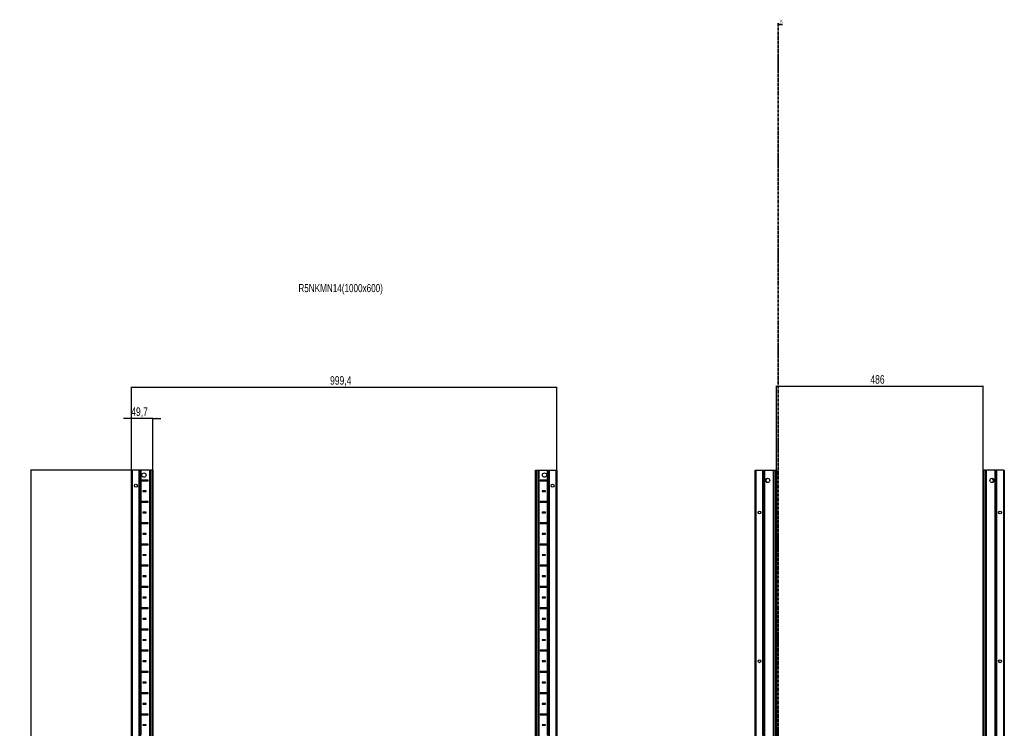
# Model space of a CAD drawing. Header units: millimetres. Extents: x -199 to 3918, y -1847 to 1507.
# Drawn here: x -199 to 2115, y -165 to 1507 of the extents above; entities that cross this region are included whole.
import ezdxf

# ---------------------------------------------------------------- set-up
doc = ezdxf.new("R2010")
doc.units = ezdxf.units.MM
doc.linetypes.add('CENTER', pattern=[10.16, 6.35, -1.27, 1.27, -1.27])
doc.layers.add('FORMAT', color=7, linetype='Continuous')
doc.styles.add('SLDTEXTSTYLE0', font='TXT', dxfattribs={"width": 0.75})
doc.dimstyles.new('SLDDIMSTYLE0', dxfattribs={"dimtxt": 20, "dimasz": 10, "dimexe": 0, "dimexo": 0.0625, "dimgap": 5, "dimtad": 2, "dimdec": 1, "dimrnd": 1e-09, "dimzin": 12, "dimdsep": 46, "dimtxsty": 'SLDTEXTSTYLE0', "dimsah": 1, "dimcen": 0.09, "dimadec": 0, "dimazin": 3, "dimtfac": 1, "dimtofl": 0, "dimtmove": 0, "dimatfit": 3, "dimfxl": 0, "dimfrac": 2, "dimtolj": 1, "dimtzin": 12, "dimarcsym": 0})
doc.dimstyles.new('SLDDIMSTYLE1', dxfattribs={"dimtxt": 20, "dimasz": 10, "dimexe": 0, "dimexo": 0.0625, "dimgap": 5, "dimtad": 2, "dimdec": 1, "dimrnd": 1e-09, "dimzin": 12, "dimdsep": 46, "dimtxsty": 'SLDTEXTSTYLE0', "dimsah": 1, "dimcen": 0.09, "dimadec": 0, "dimazin": 3, "dimtfac": 1, "dimtmove": 0, "dimatfit": 0, "dimfxl": 0, "dimfrac": 2, "dimtolj": 1, "dimtzin": 12, "dimarcsym": 0})

# ---------------------------------------------------------------- blocks, each defined once
blk = doc.blocks.new('_D')
at = {"layer": 'FORMAT'}
for p, q in [((86.4, 447.2), (-174.2, 447.2)), ((-173.2, 447.2), (-173.2, -851.8)), ((86.4, -851.8), (-174.2, -851.8))]:
    blk.add_line(p, q, dxfattribs=at)
for points in [[(-173.2, 447.2), (-174.7, 437.2), (-171.6, 437.2)], [(-173.2, -851.8), (-171.6, -841.8), (-174.7, -841.8)]]:
    blk.add_solid(points, dxfattribs=at)
at = {"layer": 'FORMAT', "insert": (-198.9, -231.8), "char_height": 20, "attachment_point": 1, "rotation": 90, "style": 'SLDTEXTSTYLE0'}
blk.add_mtext('1299', dxfattribs=at)
blk = doc.blocks.new('_D_1')
at = {"layer": 'FORMAT'}
for p, q in [((64, 447.2), (64, 643.6)), ((64, 642.6), (1063.4, 642.6)), ((1063.4, 447.2), (1063.4, 643.6))]:
    blk.add_line(p, q, dxfattribs=at)
for points in [[(64, 642.6), (74, 641.1), (74, 644.2)], [(1063.4, 642.6), (1053.4, 644.2), (1053.4, 641.1)]]:
    blk.add_solid(points, dxfattribs=at)
at = {"layer": 'FORMAT', "insert": (530.4, 668.4), "char_height": 20, "attachment_point": 1, "style": 'SLDTEXTSTYLE0'}
blk.add_mtext('999,4', dxfattribs=at)
blk = doc.blocks.new('_D_2')
at = {"layer": 'FORMAT'}
for p, q in [((64, 569.2), (44.7, 569.2)), ((64, 447.2), (64, 570.2)), ((113.7, 569.2), (64, 569.2)), ((113.7, 447.2), (113.7, 570.2)), ((113.7, 569.2), (132.9, 569.2))]:
    blk.add_line(p, q, dxfattribs=at)
for points in [[(64, 569.2), (54, 570.7), (54, 567.7)], [(113.7, 569.2), (123.7, 567.7), (123.7, 570.7)]]:
    blk.add_solid(points, dxfattribs=at)
at = {"layer": 'FORMAT', "insert": (63, 595), "char_height": 20, "attachment_point": 1, "style": 'SLDTEXTSTYLE0'}
blk.add_mtext('49,7', dxfattribs=at)
blk = doc.blocks.new('_D_4')
at = {"layer": 'FORMAT'}
for p, q in [((1579.8, 447.2), (1579.8, 646)), ((1579.8, 645), (2065.8, 645)), ((2065.8, 447.2), (2065.8, 646))]:
    blk.add_line(p, q, dxfattribs=at)
for points in [[(1579.8, 645), (1589.8, 643.5), (1589.8, 646.5)], [(2065.8, 645), (2055.8, 646.5), (2055.8, 643.5)]]:
    blk.add_solid(points, dxfattribs=at)
at = {"layer": 'FORMAT', "insert": (1800.6, 670.8), "char_height": 20, "attachment_point": 1, "style": 'SLDTEXTSTYLE0'}
blk.add_mtext('486', dxfattribs=at)

msp = doc.modelspace()

# ---------------------------------------------------------------- linework, layer by layer
at = {"color": 7, "linetype": 'CENTER', "lineweight": 35}
msp.add_line((1583.51, 1499.09), (1583.51, -1103.67), dxfattribs=at)
at = {"color": 7, "linetype": 'Continuous', "lineweight": 35}
msp.add_line((1594.15, 1496.09), (1583.51, 1496.09), dxfattribs=at)
at = {"color": 7, "linetype": 'Continuous', "lineweight": 25}
for p, q in [((63.98, -851.79), (63.98, 447.21)), ((63.98, 447.21), (65.98, 447.21)), ((81.33, 447.21), (65.98, 447.21)), ((81.33, 447.21), (81.98, 447.21)), ((81.98, -851.79), (81.98, 447.21)), ((81.98, 447.21), (82.56, 447.21)), ((83.77, 447.21), (82.56, 447.21)), ((83.77, -851.79), (83.77, 447.21)), ((83.8, 447.21), (83.77, 447.21)), ((83.8, -851.79), (83.8, 447.21)), ((85.01, 447.21), (83.8, 447.21)), ((85.01, 447.21), (86.42, 447.21)), ((105.83, 447.21), (86.42, 447.21)), ((105.83, 447.21), (106.48, 447.21)), ((106.48, -851.79), (106.48, 447.21)), ((106.48, 447.21), (108.48, 447.21)), ((111.68, 447.21), (108.48, 447.21)), ((111.68, 447.21), (113.68, 447.21)), ((113.68, 447.21), (113.68, -851.79)), ((1013.68, -851.79), (1013.68, 447.21)), ((1013.68, 447.21), (1015.68, 447.21)), ((1015.68, 447.21), (1018.88, 447.21)), ((1018.88, 447.21), (1020.88, 447.21)), ((1020.88, 447.21), (1020.88, -851.79)), ((1020.88, 447.21), (1021.53, 447.21)), ((1021.53, 447.21), (1040.93, 447.21)), ((1040.93, 447.21), (1042.34, 447.21)), ((1042.34, 447.21), (1043.55, 447.21)), ((1043.55, 447.21), (1043.55, -851.79)), ((1043.55, 447.21), (1043.58, 447.21)), ((1043.58, 447.21), (1043.58, -851.79)), ((1043.58, 447.21), (1044.79, 447.21)), ((1044.79, 447.21), (1045.38, 447.21)), ((1045.38, 447.21), (1045.38, -851.79)), ((1045.38, 447.21), (1046.03, 447.21)), ((1046.03, 447.21), (1061.38, 447.21)), ((1061.38, 447.21), (1063.38, 447.21)), ((1063.38, 447.21), (1063.38, -851.79)), ((1530.08, -851.79), (1530.08, 447.21)), ((1530.08, 447.21), (1532.08, 447.21)), ((1532.08, 447.21), (1547.43, 447.21)), ((1547.43, 447.21), (1548.08, 447.21)), ((1548.08, 423.46), (1548.08, 447.21)), ((1548.08, 447.21), (1548.67, 447.21)), ((1548.67, 447.21), (1549.87, 447.21)), ((1549.87, 447.21), (1549.87, -851.79)), ((1549.87, 447.21), (1549.91, 447.21)), ((1549.91, 447.21), (1549.91, -851.79)), ((1549.91, 447.21), (1551.12, 447.21)), ((1551.12, 447.21), (1552.53, 447.21)), ((1552.53, 447.21), (1571.93, 447.21)), ((1571.93, 447.21), (1572.58, 447.21)), ((1572.58, -851.79), (1572.58, 447.21)), ((1572.58, 447.21), (1574.58, 447.21)), ((1574.58, 447.21), (1577.78, 447.21)), ((1577.78, 447.21), (1579.78, 447.21)), ((1579.78, 447.21), (1579.78, -851.79)), ((2065.78, -851.79), (2065.78, 447.21)), ((2065.78, 447.21), (2067.78, 447.21)), ((2070.98, 447.21), (2067.78, 447.21)), ((2070.98, 447.21), (2072.98, 447.21)), ((2072.98, 447.21), (2072.98, -851.79)), ((2072.98, 447.21), (2073.63, 447.21)), ((2093.03, 447.21), (2073.63, 447.21)), ((2093.03, 447.21), (2094.45, 447.21)), ((2095.65, 447.21), (2094.45, 447.21)), ((2095.65, -851.79), (2095.65, 447.21)), ((2095.69, 447.21), (2095.65, 447.21)), ((2095.69, -851.79), (2095.69, 447.21)), ((2096.9, 447.21), (2095.69, 447.21)), ((2096.9, 447.21), (2097.48, 447.21)), ((2097.48, 447.21), (2097.48, 423.46)), ((2097.48, 447.21), (2098.13, 447.21)), ((2113.48, 447.21), (2098.13, 447.21)), ((2113.48, 447.21), (2115.48, 447.21)), ((2115.48, 447.21), (2115.48, -851.79)), ((85.93, 423.35), (85.93, 422.06)), ((86.58, 422.71), (85.93, 423.35)), ((86.58, 422.71), (85.93, 422.06)), ((102.83, 423.46), (86.42, 423.46)), ((86.42, 421.96), (102.83, 421.96)), ((102.08, 422.71), (86.58, 422.71)), ((102.08, 422.71), (102.83, 423.46)), ((102.08, 422.71), (102.83, 421.96)), ((102.83, 421.96), (102.83, 423.46)), ((1040.93, 423.46), (1024.53, 423.46)), ((1024.53, 423.46), (1024.53, 421.96)), ((1025.28, 422.71), (1024.53, 423.46)), ((1025.28, 422.71), (1024.53, 421.96)), ((1024.53, 421.96), (1040.93, 421.96)), ((1025.28, 422.71), (1040.78, 422.71)), ((1040.78, 422.71), (1041.42, 423.35)), ((1040.78, 422.71), (1041.42, 422.06)), ((1041.42, 422.06), (1041.42, 423.35)), ((1548.14, 423.35), (1548.08, 423.46)), ((1548.08, 423.46), (1548.08, 421.96)), ((1548.08, 421.96), (1548.14, 422.06)), ((1548.08, 373.46), (1548.08, 421.96)), ((1548.14, 422.06), (1548.14, 423.35)), ((1558.13, 427.73), (1558.13, 428.14)), ((2087.43, 428.14), (2087.43, 427.73)), ((2097.48, 423.46), (2097.42, 423.35)), ((2097.42, 423.35), (2097.42, 422.06)), ((2097.42, 422.06), (2097.48, 421.96)), ((2097.48, 421.96), (2097.48, 423.46)), ((2097.48, 421.96), (2097.48, 373.46)), ((98.33, 398.46), (90.33, 398.46)), ((90.33, 398.46), (90.33, 396.96)), ((91.08, 397.71), (90.33, 398.46)), ((91.08, 397.71), (90.33, 396.96)), ((90.33, 396.96), (98.33, 396.96)), ((97.58, 397.71), (91.08, 397.71)), ((97.58, 397.71), (98.33, 398.46)), ((97.58, 397.71), (98.33, 396.96)), ((98.33, 396.96), (98.33, 398.46)), ((1037.03, 398.46), (1029.03, 398.46)), ((1029.03, 398.46), (1029.03, 396.96)), ((1029.78, 397.71), (1029.03, 398.46)), ((1029.78, 397.71), (1029.03, 396.96)), ((1029.03, 396.96), (1037.03, 396.96)), ((1029.78, 397.71), (1036.28, 397.71)), ((1036.28, 397.71), (1037.03, 398.46)), ((1036.28, 397.71), (1037.03, 396.96)), ((1037.03, 396.96), (1037.03, 398.46)), ((85.93, 373.35), (85.93, 372.06)), ((86.58, 372.71), (85.93, 373.35)), ((86.58, 372.71), (85.93, 372.06)), ((102.83, 373.46), (86.42, 373.46)), ((86.42, 371.96), (102.83, 371.96)), ((102.08, 372.71), (86.58, 372.71)), ((102.08, 372.71), (102.83, 373.46)), ((102.08, 372.71), (102.83, 371.96)), ((102.83, 371.96), (102.83, 373.46)), ((1040.93, 373.46), (1024.53, 373.46)), ((1024.53, 373.46), (1024.53, 371.96)), ((1025.28, 372.71), (1024.53, 373.46)), ((1025.28, 372.71), (1024.53, 371.96)), ((1024.53, 371.96), (1040.93, 371.96)), ((1025.28, 372.71), (1040.78, 372.71)), ((1040.78, 372.71), (1041.42, 373.35)), ((1040.78, 372.71), (1041.42, 372.06)), ((1041.42, 372.06), (1041.42, 373.35)), ((1548.14, 373.35), (1548.08, 373.46)), ((1548.08, 373.46), (1548.08, 371.96)), ((1548.08, 371.96), (1548.14, 372.06)), ((1548.08, 323.46), (1548.08, 371.96)), ((1548.14, 372.06), (1548.14, 373.35)), ((2097.48, 373.46), (2097.42, 373.35)), ((2097.42, 373.35), (2097.42, 372.06)), ((2097.42, 372.06), (2097.48, 371.96)), ((2097.48, 371.96), (2097.48, 373.46)), ((2097.48, 371.96), (2097.48, 323.46)), ((98.33, 348.46), (90.33, 348.46)), ((90.33, 348.46), (90.33, 346.96)), ((91.08, 347.71), (90.33, 348.46)), ((91.08, 347.71), (90.33, 346.96)), ((97.58, 347.71), (91.08, 347.71)), ((97.58, 347.71), (98.33, 348.46)), ((97.58, 347.71), (98.33, 346.96)), ((98.33, 346.96), (98.33, 348.46)), ((1037.03, 348.46), (1029.03, 348.46)), ((1029.03, 348.46), (1029.03, 346.96)), ((1029.78, 347.71), (1029.03, 348.46)), ((1029.78, 347.71), (1029.03, 346.96)), ((1029.78, 347.71), (1036.28, 347.71)), ((1036.28, 347.71), (1037.03, 348.46)), ((1036.28, 347.71), (1037.03, 346.96)), ((1037.03, 346.96), (1037.03, 348.46)), ((90.33, 346.96), (98.33, 346.96)), ((1029.03, 346.96), (1037.03, 346.96)), ((85.93, 323.35), (85.93, 322.06)), ((86.58, 322.71), (85.93, 323.35)), ((86.58, 322.71), (85.93, 322.06)), ((102.83, 323.46), (86.42, 323.46)), ((86.42, 321.96), (102.83, 321.96)), ((102.08, 322.71), (86.58, 322.71)), ((102.08, 322.71), (102.83, 323.46)), ((102.08, 322.71), (102.83, 321.96)), ((102.83, 321.96), (102.83, 323.46)), ((1040.93, 323.46), (1024.53, 323.46)), ((1024.53, 323.46), (1024.53, 321.96)), ((1025.28, 322.71), (1024.53, 323.46)), ((1025.28, 322.71), (1024.53, 321.96)), ((1024.53, 321.96), (1040.93, 321.96)), ((1025.28, 322.71), (1040.78, 322.71)), ((1040.78, 322.71), (1041.42, 323.35)), ((1040.78, 322.71), (1041.42, 322.06)), ((1041.42, 322.06), (1041.42, 323.35)), ((1548.14, 323.35), (1548.08, 323.46)), ((1548.08, 323.46), (1548.08, 321.96)), ((1548.08, 321.96), (1548.14, 322.06)), ((1548.08, 273.46), (1548.08, 321.96)), ((1548.14, 322.06), (1548.14, 323.35)), ((2097.48, 323.46), (2097.42, 323.35)), ((2097.42, 323.35), (2097.42, 322.06)), ((2097.42, 322.06), (2097.48, 321.96)), ((2097.48, 321.96), (2097.48, 323.46)), ((2097.48, 321.96), (2097.48, 273.46)), ((98.33, 298.46), (90.33, 298.46)), ((90.33, 298.46), (90.33, 296.96)), ((91.08, 297.71), (90.33, 298.46)), ((91.08, 297.71), (90.33, 296.96)), ((90.33, 296.96), (98.33, 296.96)), ((97.58, 297.71), (91.08, 297.71)), ((97.58, 297.71), (98.33, 298.46)), ((97.58, 297.71), (98.33, 296.96)), ((98.33, 296.96), (98.33, 298.46)), ((1037.03, 298.46), (1029.03, 298.46)), ((1029.03, 298.46), (1029.03, 296.96)), ((1029.78, 297.71), (1029.03, 298.46)), ((1029.78, 297.71), (1029.03, 296.96)), ((1029.03, 296.96), (1037.03, 296.96)), ((1029.78, 297.71), (1036.28, 297.71)), ((1036.28, 297.71), (1037.03, 298.46)), ((1036.28, 297.71), (1037.03, 296.96)), ((1037.03, 296.96), (1037.03, 298.46)), ((85.93, 273.35), (85.93, 272.06)), ((86.58, 272.71), (85.93, 273.35)), ((86.58, 272.71), (85.93, 272.06)), ((102.83, 273.46), (86.42, 273.46)), ((86.42, 271.96), (102.83, 271.96)), ((102.08, 272.71), (86.58, 272.71)), ((102.08, 272.71), (102.83, 273.46)), ((102.08, 272.71), (102.83, 271.96)), ((102.83, 271.96), (102.83, 273.46)), ((1040.93, 273.46), (1024.53, 273.46)), ((1024.53, 273.46), (1024.53, 271.96)), ((1025.28, 272.71), (1024.53, 273.46)), ((1025.28, 272.71), (1024.53, 271.96)), ((1024.53, 271.96), (1040.93, 271.96)), ((1025.28, 272.71), (1040.78, 272.71)), ((1040.78, 272.71), (1041.42, 273.35)), ((1040.78, 272.71), (1041.42, 272.06)), ((1041.42, 272.06), (1041.42, 273.35)), ((1548.14, 273.35), (1548.08, 273.46)), ((1548.08, 273.46), (1548.08, 271.96)), ((1548.08, 271.96), (1548.14, 272.06)), ((1548.08, 223.46), (1548.08, 271.96)), ((1548.14, 272.06), (1548.14, 273.35)), ((2097.48, 273.46), (2097.42, 273.35)), ((2097.42, 273.35), (2097.42, 272.06)), ((2097.42, 272.06), (2097.48, 271.96)), ((2097.48, 271.96), (2097.48, 273.46)), ((2097.48, 271.96), (2097.48, 223.46)), ((98.33, 248.46), (90.33, 248.46)), ((90.33, 248.46), (90.33, 246.96)), ((91.08, 247.71), (90.33, 248.46)), ((91.08, 247.71), (90.33, 246.96)), ((90.33, 246.96), (98.33, 246.96)), ((97.58, 247.71), (91.08, 247.71)), ((97.58, 247.71), (98.33, 248.46)), ((97.58, 247.71), (98.33, 246.96)), ((98.33, 246.96), (98.33, 248.46)), ((1037.03, 248.46), (1029.03, 248.46)), ((1029.03, 248.46), (1029.03, 246.96)), ((1029.78, 247.71), (1029.03, 248.46)), ((1029.78, 247.71), (1029.03, 246.96)), ((1029.03, 246.96), (1037.03, 246.96)), ((1029.78, 247.71), (1036.28, 247.71)), ((1036.28, 247.71), (1037.03, 248.46)), ((1036.28, 247.71), (1037.03, 246.96)), ((1037.03, 246.96), (1037.03, 248.46)), ((85.93, 223.35), (85.93, 222.06)), ((86.58, 222.71), (85.93, 223.35)), ((86.58, 222.71), (85.93, 222.06)), ((102.83, 223.46), (86.42, 223.46)), ((86.42, 221.96), (102.83, 221.96)), ((102.08, 222.71), (86.58, 222.71)), ((102.08, 222.71), (102.83, 223.46)), ((102.08, 222.71), (102.83, 221.96)), ((102.83, 221.96), (102.83, 223.46)), ((1040.93, 223.46), (1024.53, 223.46)), ((1024.53, 223.46), (1024.53, 221.96)), ((1025.28, 222.71), (1024.53, 223.46)), ((1025.28, 222.71), (1024.53, 221.96)), ((1024.53, 221.96), (1040.93, 221.96)), ((1025.28, 222.71), (1040.78, 222.71)), ((1040.78, 222.71), (1041.42, 223.35)), ((1040.78, 222.71), (1041.42, 222.06)), ((1041.42, 222.06), (1041.42, 223.35)), ((1548.14, 223.35), (1548.08, 223.46)), ((1548.08, 223.46), (1548.08, 221.96)), ((1548.08, 221.96), (1548.14, 222.06)), ((1548.08, 173.46), (1548.08, 221.96)), ((1548.14, 222.06), (1548.14, 223.35)), ((2097.48, 223.46), (2097.42, 223.35)), ((2097.42, 223.35), (2097.42, 222.06)), ((2097.42, 222.06), (2097.48, 221.96)), ((2097.48, 221.96), (2097.48, 223.46)), ((2097.48, 221.96), (2097.48, 173.46)), ((98.33, 198.46), (90.33, 198.46)), ((90.33, 198.46), (90.33, 196.96)), ((91.08, 197.71), (90.33, 198.46)), ((91.08, 197.71), (90.33, 196.96)), ((90.33, 196.96), (98.33, 196.96)), ((97.58, 197.71), (91.08, 197.71)), ((97.58, 197.71), (98.33, 198.46)), ((97.58, 197.71), (98.33, 196.96)), ((98.33, 196.96), (98.33, 198.46)), ((1037.03, 198.46), (1029.03, 198.46)), ((1029.03, 198.46), (1029.03, 196.96)), ((1029.78, 197.71), (1029.03, 198.46)), ((1029.78, 197.71), (1029.03, 196.96)), ((1029.03, 196.96), (1037.03, 196.96)), ((1029.78, 197.71), (1036.28, 197.71)), ((1036.28, 197.71), (1037.03, 198.46)), ((1036.28, 197.71), (1037.03, 196.96)), ((1037.03, 196.96), (1037.03, 198.46)), ((85.93, 173.35), (85.93, 172.06)), ((86.58, 172.71), (85.93, 173.35)), ((86.58, 172.71), (85.93, 172.06)), ((102.83, 173.46), (86.42, 173.46)), ((86.42, 171.96), (102.83, 171.96)), ((102.08, 172.71), (86.58, 172.71)), ((102.08, 172.71), (102.83, 173.46)), ((102.08, 172.71), (102.83, 171.96)), ((102.83, 171.96), (102.83, 173.46)), ((1040.93, 173.46), (1024.53, 173.46)), ((1024.53, 173.46), (1024.53, 171.96)), ((1025.28, 172.71), (1024.53, 173.46)), ((1025.28, 172.71), (1024.53, 171.96)), ((1024.53, 171.96), (1040.93, 171.96)), ((1025.28, 172.71), (1040.78, 172.71)), ((1040.78, 172.71), (1041.42, 173.35)), ((1040.78, 172.71), (1041.42, 172.06)), ((1041.42, 172.06), (1041.42, 173.35)), ((1548.14, 173.35), (1548.08, 173.46)), ((1548.08, 173.46), (1548.08, 171.96)), ((1548.08, 171.96), (1548.14, 172.06)), ((1548.08, 123.46), (1548.08, 171.96)), ((1548.14, 172.06), (1548.14, 173.35)), ((2097.48, 173.46), (2097.42, 173.35)), ((2097.42, 173.35), (2097.42, 172.06)), ((2097.42, 172.06), (2097.48, 171.96)), ((2097.48, 171.96), (2097.48, 173.46)), ((2097.48, 171.96), (2097.48, 123.46)), ((98.33, 148.46), (90.33, 148.46)), ((90.33, 148.46), (90.33, 146.96)), ((91.08, 147.71), (90.33, 148.46)), ((91.08, 147.71), (90.33, 146.96)), ((90.33, 146.96), (98.33, 146.96)), ((97.58, 147.71), (91.08, 147.71)), ((97.58, 147.71), (98.33, 148.46)), ((97.58, 147.71), (98.33, 146.96)), ((98.33, 146.96), (98.33, 148.46)), ((1037.03, 148.46), (1029.03, 148.46)), ((1029.03, 148.46), (1029.03, 146.96)), ((1029.78, 147.71), (1029.03, 148.46)), ((1029.78, 147.71), (1029.03, 146.96)), ((1029.03, 146.96), (1037.03, 146.96)), ((1029.78, 147.71), (1036.28, 147.71)), ((1036.28, 147.71), (1037.03, 148.46)), ((1036.28, 147.71), (1037.03, 146.96)), ((1037.03, 146.96), (1037.03, 148.46)), ((85.93, 123.35), (85.93, 122.06)), ((86.58, 122.71), (85.93, 123.35)), ((86.58, 122.71), (85.93, 122.06)), ((102.83, 123.46), (86.42, 123.46)), ((86.42, 121.96), (102.83, 121.96)), ((102.08, 122.71), (86.58, 122.71)), ((102.08, 122.71), (102.83, 123.46)), ((102.08, 122.71), (102.83, 121.96)), ((102.83, 121.96), (102.83, 123.46)), ((1040.93, 123.46), (1024.53, 123.46)), ((1024.53, 123.46), (1024.53, 121.96)), ((1025.28, 122.71), (1024.53, 123.46)), ((1025.28, 122.71), (1024.53, 121.96)), ((1024.53, 121.96), (1040.93, 121.96)), ((1025.28, 122.71), (1040.78, 122.71)), ((1040.78, 122.71), (1041.42, 123.35)), ((1040.78, 122.71), (1041.42, 122.06)), ((1041.42, 122.06), (1041.42, 123.35)), ((1548.14, 123.35), (1548.08, 123.46)), ((1548.08, 123.46), (1548.08, 121.96)), ((1548.08, 121.96), (1548.14, 122.06)), ((1548.08, 73.46), (1548.08, 121.96)), ((1548.14, 122.06), (1548.14, 123.35)), ((2097.48, 123.46), (2097.42, 123.35)), ((2097.42, 123.35), (2097.42, 122.06)), ((2097.42, 122.06), (2097.48, 121.96)), ((2097.48, 121.96), (2097.48, 123.46)), ((2097.48, 121.96), (2097.48, 73.46)), ((98.33, 98.46), (90.33, 98.46)), ((90.33, 98.46), (90.33, 96.96)), ((91.08, 97.71), (90.33, 98.46)), ((91.08, 97.71), (90.33, 96.96)), ((90.33, 96.96), (98.33, 96.96)), ((97.58, 97.71), (91.08, 97.71)), ((97.58, 97.71), (98.33, 98.46)), ((97.58, 97.71), (98.33, 96.96)), ((98.33, 96.96), (98.33, 98.46)), ((1037.03, 98.46), (1029.03, 98.46)), ((1029.03, 98.46), (1029.03, 96.96)), ((1029.78, 97.71), (1029.03, 98.46)), ((1029.78, 97.71), (1029.03, 96.96)), ((1029.03, 96.96), (1037.03, 96.96)), ((1029.78, 97.71), (1036.28, 97.71)), ((1036.28, 97.71), (1037.03, 98.46)), ((1036.28, 97.71), (1037.03, 96.96)), ((1037.03, 96.96), (1037.03, 98.46)), ((85.93, 73.35), (85.93, 72.06)), ((86.58, 72.71), (85.93, 73.35)), ((86.58, 72.71), (85.93, 72.06)), ((102.83, 73.46), (86.42, 73.46)), ((86.42, 71.96), (102.83, 71.96)), ((102.08, 72.71), (86.58, 72.71)), ((102.08, 72.71), (102.83, 73.46)), ((102.08, 72.71), (102.83, 71.96)), ((102.83, 71.96), (102.83, 73.46)), ((1040.93, 73.46), (1024.53, 73.46)), ((1024.53, 73.46), (1024.53, 71.96)), ((1025.28, 72.71), (1024.53, 73.46)), ((1025.28, 72.71), (1024.53, 71.96)), ((1024.53, 71.96), (1040.93, 71.96)), ((1025.28, 72.71), (1040.78, 72.71)), ((1040.78, 72.71), (1041.42, 73.35)), ((1040.78, 72.71), (1041.42, 72.06)), ((1041.42, 72.06), (1041.42, 73.35)), ((1548.14, 73.35), (1548.08, 73.46)), ((1548.08, 73.46), (1548.08, 71.96)), ((1548.08, 71.96), (1548.14, 72.06)), ((1548.08, 23.46), (1548.08, 71.96)), ((1548.14, 72.06), (1548.14, 73.35)), ((2097.48, 73.46), (2097.42, 73.35)), ((2097.42, 73.35), (2097.42, 72.06)), ((2097.42, 72.06), (2097.48, 71.96)), ((2097.48, 71.96), (2097.48, 73.46)), ((2097.48, 71.96), (2097.48, 23.46)), ((98.33, 48.46), (90.33, 48.46)), ((90.33, 48.46), (90.33, 46.96)), ((91.08, 47.71), (90.33, 48.46)), ((91.08, 47.71), (90.33, 46.96)), ((90.33, 46.96), (98.33, 46.96)), ((97.58, 47.71), (91.08, 47.71)), ((97.58, 47.71), (98.33, 48.46)), ((97.58, 47.71), (98.33, 46.96)), ((98.33, 46.96), (98.33, 48.46)), ((1037.03, 48.46), (1029.03, 48.46)), ((1029.03, 48.46), (1029.03, 46.96)), ((1029.78, 47.71), (1029.03, 48.46)), ((1029.78, 47.71), (1029.03, 46.96)), ((1029.03, 46.96), (1037.03, 46.96)), ((1029.78, 47.71), (1036.28, 47.71)), ((1036.28, 47.71), (1037.03, 48.46)), ((1036.28, 47.71), (1037.03, 46.96)), ((1037.03, 46.96), (1037.03, 48.46)), ((85.93, 23.35), (85.93, 22.06)), ((86.58, 22.71), (85.93, 23.35)), ((102.83, 23.46), (86.42, 23.46)), ((102.08, 22.71), (102.83, 23.46)), ((102.83, 21.96), (102.83, 23.46)), ((1040.93, 23.46), (1024.53, 23.46)), ((1024.53, 23.46), (1024.53, 21.96)), ((1025.28, 22.71), (1024.53, 23.46)), ((1040.78, 22.71), (1041.42, 23.35)), ((1041.42, 22.06), (1041.42, 23.35)), ((1548.14, 23.35), (1548.08, 23.46)), ((1548.08, 23.46), (1548.08, 21.96)), ((1548.14, 22.06), (1548.14, 23.35)), ((2097.48, 23.46), (2097.42, 23.35)), ((2097.42, 23.35), (2097.42, 22.06)), ((2097.48, 21.96), (2097.48, 23.46)), ((86.58, 22.71), (85.93, 22.06)), ((86.42, 21.96), (102.83, 21.96)), ((102.08, 22.71), (86.58, 22.71)), ((102.08, 22.71), (102.83, 21.96)), ((1025.28, 22.71), (1024.53, 21.96)), ((1024.53, 21.96), (1040.93, 21.96)), ((1025.28, 22.71), (1040.78, 22.71)), ((1040.78, 22.71), (1041.42, 22.06)), ((1548.08, 21.96), (1548.14, 22.06)), ((1548.08, -26.54), (1548.08, 21.96)), ((2097.42, 22.06), (2097.48, 21.96)), ((2097.48, 21.96), (2097.48, -26.54)), ((98.33, -1.54), (90.33, -1.54)), ((90.33, -1.54), (90.33, -3.04)), ((91.08, -2.29), (90.33, -1.54)), ((91.08, -2.29), (90.33, -3.04)), ((90.33, -3.04), (98.33, -3.04)), ((97.58, -2.29), (91.08, -2.29)), ((97.58, -2.29), (98.33, -1.54)), ((97.58, -2.29), (98.33, -3.04)), ((98.33, -3.04), (98.33, -1.54)), ((1037.03, -1.54), (1029.03, -1.54)), ((1029.03, -1.54), (1029.03, -3.04)), ((1029.78, -2.29), (1029.03, -1.54)), ((1029.78, -2.29), (1029.03, -3.04)), ((1029.03, -3.04), (1037.03, -3.04)), ((1029.78, -2.29), (1036.28, -2.29)), ((1036.28, -2.29), (1037.03, -1.54)), ((1036.28, -2.29), (1037.03, -3.04)), ((1037.03, -3.04), (1037.03, -1.54)), ((85.93, -26.65), (85.93, -27.94)), ((86.58, -27.29), (85.93, -26.65)), ((86.58, -27.29), (85.93, -27.94)), ((102.83, -26.54), (86.42, -26.54)), ((86.42, -28.04), (102.83, -28.04)), ((102.08, -27.29), (86.58, -27.29)), ((102.08, -27.29), (102.83, -26.54)), ((102.08, -27.29), (102.83, -28.04)), ((102.83, -28.04), (102.83, -26.54)), ((1040.93, -26.54), (1024.53, -26.54)), ((1024.53, -26.54), (1024.53, -28.04)), ((1025.28, -27.29), (1024.53, -26.54)), ((1025.28, -27.29), (1024.53, -28.04)), ((1024.53, -28.04), (1040.93, -28.04)), ((1025.28, -27.29), (1040.78, -27.29)), ((1040.78, -27.29), (1041.42, -26.65)), ((1040.78, -27.29), (1041.42, -27.94)), ((1041.42, -27.94), (1041.42, -26.65)), ((1548.14, -26.65), (1548.08, -26.54)), ((1548.08, -26.54), (1548.08, -28.04)), ((1548.08, -28.04), (1548.14, -27.94)), ((1548.08, -76.54), (1548.08, -28.04)), ((1548.14, -27.94), (1548.14, -26.65)), ((2097.48, -26.54), (2097.42, -26.65)), ((2097.42, -26.65), (2097.42, -27.94)), ((2097.42, -27.94), (2097.48, -28.04)), ((2097.48, -28.04), (2097.48, -26.54)), ((2097.48, -28.04), (2097.48, -76.54)), ((98.33, -51.54), (90.33, -51.54)), ((90.33, -51.54), (90.33, -53.04)), ((91.08, -52.29), (90.33, -51.54)), ((91.08, -52.29), (90.33, -53.04)), ((90.33, -53.04), (98.33, -53.04)), ((97.58, -52.29), (91.08, -52.29)), ((97.58, -52.29), (98.33, -51.54)), ((97.58, -52.29), (98.33, -53.04)), ((98.33, -53.04), (98.33, -51.54)), ((1037.03, -51.54), (1029.03, -51.54)), ((1029.03, -51.54), (1029.03, -53.04)), ((1029.78, -52.29), (1029.03, -51.54)), ((1029.78, -52.29), (1029.03, -53.04)), ((1029.03, -53.04), (1037.03, -53.04)), ((1029.78, -52.29), (1036.28, -52.29)), ((1036.28, -52.29), (1037.03, -51.54)), ((1036.28, -52.29), (1037.03, -53.04)), ((1037.03, -53.04), (1037.03, -51.54)), ((85.93, -76.65), (85.93, -77.94)), ((86.58, -77.29), (85.93, -76.65)), ((86.58, -77.29), (85.93, -77.94)), ((102.83, -76.54), (86.42, -76.54)), ((86.42, -78.04), (102.83, -78.04)), ((102.08, -77.29), (86.58, -77.29)), ((102.08, -77.29), (102.83, -76.54)), ((102.08, -77.29), (102.83, -78.04)), ((102.83, -78.04), (102.83, -76.54)), ((1040.93, -76.54), (1024.53, -76.54)), ((1024.53, -76.54), (1024.53, -78.04)), ((1025.28, -77.29), (1024.53, -76.54)), ((1025.28, -77.29), (1024.53, -78.04)), ((1024.53, -78.04), (1040.93, -78.04)), ((1025.28, -77.29), (1040.78, -77.29)), ((1040.78, -77.29), (1041.42, -76.65)), ((1040.78, -77.29), (1041.42, -77.94)), ((1041.42, -77.94), (1041.42, -76.65)), ((1548.14, -76.65), (1548.08, -76.54)), ((1548.08, -76.54), (1548.08, -78.04)), ((1548.08, -78.04), (1548.14, -77.94)), ((1548.08, -126.54), (1548.08, -78.04)), ((1548.14, -77.94), (1548.14, -76.65)), ((2097.48, -76.54), (2097.42, -76.65)), ((2097.42, -76.65), (2097.42, -77.94)), ((2097.42, -77.94), (2097.48, -78.04)), ((2097.48, -78.04), (2097.48, -76.54)), ((2097.48, -78.04), (2097.48, -126.54)), ((98.33, -101.54), (90.33, -101.54)), ((90.33, -101.54), (90.33, -103.04)), ((91.08, -102.29), (90.33, -101.54)), ((91.08, -102.29), (90.33, -103.04)), ((90.33, -103.04), (98.33, -103.04)), ((97.58, -102.29), (91.08, -102.29)), ((97.58, -102.29), (98.33, -101.54)), ((97.58, -102.29), (98.33, -103.04)), ((98.33, -103.04), (98.33, -101.54)), ((1037.03, -101.54), (1029.03, -101.54)), ((1029.03, -101.54), (1029.03, -103.04)), ((1029.78, -102.29), (1029.03, -101.54)), ((1029.78, -102.29), (1029.03, -103.04)), ((1029.03, -103.04), (1037.03, -103.04)), ((1029.78, -102.29), (1036.28, -102.29)), ((1036.28, -102.29), (1037.03, -101.54)), ((1036.28, -102.29), (1037.03, -103.04)), ((1037.03, -103.04), (1037.03, -101.54)), ((85.93, -126.65), (85.93, -127.94)), ((86.58, -127.29), (85.93, -126.65)), ((86.58, -127.29), (85.93, -127.94)), ((102.83, -126.54), (86.42, -126.54)), ((86.42, -128.04), (102.83, -128.04)), ((102.08, -127.29), (86.58, -127.29)), ((102.08, -127.29), (102.83, -126.54)), ((102.08, -127.29), (102.83, -128.04)), ((102.83, -128.04), (102.83, -126.54)), ((1040.93, -126.54), (1024.53, -126.54)), ((1024.53, -126.54), (1024.53, -128.04)), ((1025.28, -127.29), (1024.53, -126.54)), ((1025.28, -127.29), (1024.53, -128.04)), ((1024.53, -128.04), (1040.93, -128.04)), ((1025.28, -127.29), (1040.78, -127.29)), ((1040.78, -127.29), (1041.42, -126.65)), ((1040.78, -127.29), (1041.42, -127.94)), ((1041.42, -127.94), (1041.42, -126.65)), ((1548.14, -126.65), (1548.08, -126.54)), ((1548.08, -126.54), (1548.08, -128.04)), ((1548.08, -128.04), (1548.14, -127.94)), ((1548.08, -176.54), (1548.08, -128.04)), ((1548.14, -127.94), (1548.14, -126.65)), ((2097.48, -126.54), (2097.42, -126.65)), ((2097.42, -126.65), (2097.42, -127.94)), ((2097.42, -127.94), (2097.48, -128.04)), ((2097.48, -128.04), (2097.48, -126.54)), ((2097.48, -128.04), (2097.48, -176.54)), ((98.33, -151.54), (90.33, -151.54)), ((90.33, -151.54), (90.33, -153.04)), ((91.08, -152.29), (90.33, -151.54)), ((91.08, -152.29), (90.33, -153.04)), ((90.33, -153.04), (98.33, -153.04)), ((97.58, -152.29), (91.08, -152.29)), ((97.58, -152.29), (98.33, -151.54)), ((97.58, -152.29), (98.33, -153.04)), ((98.33, -153.04), (98.33, -151.54)), ((1037.03, -151.54), (1029.03, -151.54)), ((1029.03, -151.54), (1029.03, -153.04)), ((1029.78, -152.29), (1029.03, -151.54)), ((1029.78, -152.29), (1029.03, -153.04)), ((1029.03, -153.04), (1037.03, -153.04)), ((1029.78, -152.29), (1036.28, -152.29)), ((1036.28, -152.29), (1037.03, -151.54)), ((1036.28, -152.29), (1037.03, -153.04)), ((1037.03, -153.04), (1037.03, -151.54))]:
    msp.add_line(p, q, dxfattribs=at)
at = {"color": 8, "linetype": 'Continuous', "lineweight": 18}
for p, q in [((65.98, 447.21), (65.98, -851.79)), ((81.33, -851.79), (81.33, 447.21)), ((82.56, 447.21), (82.56, -851.79)), ((85.01, -851.79), (85.01, 447.21)), ((86.42, 447.21), (86.42, 423.46)), ((105.83, -851.79), (105.83, 447.21)), ((108.48, 447.21), (108.48, -851.79)), ((111.68, -851.79), (111.68, 447.21)), ((1015.68, 447.21), (1015.68, -851.79)), ((1018.88, -851.79), (1018.88, 447.21)), ((1021.53, 447.21), (1021.53, -851.79)), ((1040.93, 423.46), (1040.93, 447.21)), ((1042.34, 447.21), (1042.34, -851.79)), ((1044.79, -851.79), (1044.79, 447.21)), ((1046.03, 447.21), (1046.03, -851.79)), ((1061.38, -851.79), (1061.38, 447.21)), ((1532.08, 447.21), (1532.08, -851.79)), ((1547.43, -851.79), (1547.43, 447.21)), ((1548.67, 447.21), (1548.67, -851.79)), ((1551.12, -851.79), (1551.12, 447.21)), ((1552.53, 447.21), (1552.53, -851.79)), ((1571.93, -851.79), (1571.93, 447.21)), ((1574.58, 447.21), (1574.58, -851.79)), ((1577.78, -851.79), (1577.78, 447.21)), ((2067.78, 447.21), (2067.78, -851.79)), ((2070.98, -851.79), (2070.98, 447.21)), ((2073.63, 447.21), (2073.63, -851.79)), ((2093.03, -851.79), (2093.03, 447.21)), ((2094.45, 447.21), (2094.45, -851.79)), ((2096.9, -851.79), (2096.9, 447.21)), ((2098.13, 447.21), (2098.13, -851.79)), ((2113.48, -851.79), (2113.48, 447.21)), ((86.42, 421.96), (86.42, 373.46)), ((1040.93, 373.46), (1040.93, 421.96)), ((86.42, 371.96), (86.42, 323.46)), ((1040.93, 323.46), (1040.93, 371.96)), ((86.42, 321.96), (86.42, 273.46)), ((1040.93, 273.46), (1040.93, 321.96)), ((86.42, 271.96), (86.42, 223.46)), ((1040.93, 223.46), (1040.93, 271.96)), ((86.42, 221.96), (86.42, 173.46)), ((1040.93, 173.46), (1040.93, 221.96)), ((86.42, 171.96), (86.42, 123.46)), ((1040.93, 123.46), (1040.93, 171.96)), ((86.42, 121.96), (86.42, 73.46)), ((1040.93, 73.46), (1040.93, 121.96)), ((86.42, 71.96), (86.42, 23.46)), ((1040.93, 23.46), (1040.93, 71.96)), ((86.42, 21.96), (86.42, -26.54)), ((1040.93, -26.54), (1040.93, 21.96)), ((86.42, -28.04), (86.42, -76.54)), ((1040.93, -76.54), (1040.93, -28.04)), ((86.42, -78.04), (86.42, -126.54)), ((1040.93, -126.54), (1040.93, -78.04)), ((86.42, -128.04), (86.42, -176.54)), ((1040.93, -176.54), (1040.93, -128.04))]:
    msp.add_line(p, q, dxfattribs=at)
at = {"color": 7, "linetype": 'Continuous', "lineweight": 25}
for centre, radius in [((92.83, 435.71), 5), ((1034.53, 435.71), 5), ((1558.93, 423.21), 5), ((2086.63, 423.21), 5), ((73.83, 410.71), 3.5), ((1053.53, 410.71), 3.5), ((1539.98, 347.71), 3.5), ((2105.58, 347.71), 3.5), ((1539.98, -2.29), 3.5), ((2105.58, -2.29), 3.5)]:
    msp.add_circle(centre, radius, dxfattribs=at)
for centre, radius, start, end in [((1560.43, 422.71), 5.25, 119.14074, 233.81086), ((1557.63, 427.73), 0.5, 299.14074, 0), ((2087.93, 427.73), 0.5, 180, 240.85926), ((2085.13, 422.71), 5.25, 306.18906, 60.85926)]:
    msp.add_arc(centre, radius, start, end, dxfattribs=at)
for centre, start_param, end_param in [((86.42, 419.99), 0, 0.2482694), ((86.42, 425.42), 2.8933233, 3.1415927), ((1040.93, 419.99), 6.0349159, 6.2831853), ((1040.93, 425.42), 3.1415927, 3.389862), ((86.42, 369.99), 0, 0.2482694), ((86.42, 375.42), 2.8933233, 3.1415927), ((1040.93, 369.99), 6.0349159, 6.2831853), ((1040.93, 375.42), 3.1415927, 3.389862), ((86.42, 319.99), 0, 0.2482694), ((86.42, 325.42), 2.8933233, 3.1415927), ((1040.93, 319.99), 6.0349159, 6.2831853), ((1040.93, 325.42), 3.1415927, 3.389862), ((86.42, 269.99), 0, 0.2482694), ((86.42, 275.42), 2.8933233, 3.1415927), ((1040.93, 269.99), 6.0349159, 6.2831853), ((1040.93, 275.42), 3.1415927, 3.389862), ((86.42, 219.99), 0, 0.2482694), ((86.42, 225.42), 2.8933233, 3.1415927), ((1040.93, 219.99), 6.0349159, 6.2831853), ((1040.93, 225.42), 3.1415927, 3.389862), ((86.42, 169.99), 0, 0.2482694), ((86.42, 175.42), 2.8933233, 3.1415927), ((1040.93, 169.99), 6.0349159, 6.2831853), ((1040.93, 175.42), 3.1415927, 3.389862), ((86.42, 119.99), 0, 0.2482694), ((86.42, 125.42), 2.8933233, 3.1415927), ((1040.93, 119.99), 6.0349159, 6.2831853), ((1040.93, 125.42), 3.1415927, 3.389862), ((86.42, 69.99), 0, 0.2482694), ((86.42, 75.42), 2.8933233, 3.1415927), ((1040.93, 69.99), 6.0349159, 6.2831853), ((1040.93, 75.42), 3.1415927, 3.389862), ((86.42, 19.99), 0, 0.2482694), ((1040.93, 19.99), 6.0349159, 6.2831853), ((86.42, 25.42), 2.8933233, 3.1415927), ((1040.93, 25.42), 3.1415927, 3.389862), ((86.42, -30.01), 0, 0.2482694), ((86.42, -24.58), 2.8933233, 3.1415927), ((1040.93, -30.01), 6.0349159, 6.2831853), ((1040.93, -24.58), 3.1415927, 3.389862), ((86.42, -80.01), 0, 0.2482694), ((86.42, -74.58), 2.8933233, 3.1415927), ((1040.93, -80.01), 6.0349159, 6.2831853), ((1040.93, -74.58), 3.1415927, 3.389862), ((86.42, -130.01), 0, 0.2482694), ((86.42, -124.58), 2.8933233, 3.1415927), ((1040.93, -130.01), 6.0349159, 6.2831853), ((1040.93, -124.58), 3.1415927, 3.389862)]:
    msp.add_ellipse(centre, major_axis=(0, 3.46), ratio=0.5773503, start_param=start_param, end_param=end_param, dxfattribs=at)
at = {"color": 7, "linetype": 'Continuous', "lineweight": 35}
msp.add_solid([(1583.51, 1496.09), (1590.51, 1494.97), (1590.51, 1497.21)], dxfattribs=at)

# ---------------------------------------------------------------- texts
at = {"color": 7, "linetype": 'Continuous', "insert": (1588.65, 1507.19), "char_height": 7, "attachment_point": 1, "style": 'SLDTEXTSTYLE0'}
msp.add_mtext('K', dxfattribs=at)
at = {"layer": 'FORMAT', "insert": (456.04, 885.17), "char_height": 19.05, "attachment_point": 1, "style": 'SLDTEXTSTYLE0'}
msp.add_mtext('R5NKMN14(1000x600)', dxfattribs=at)

# ---------------------------------------------------------------- dimensions: what is measured, and where the dimension line sits
at = {"layer": 'FORMAT'}
for base, p1, p2, angle, picture, middle in [((1063.38, 642.62), (63.98, 447.21), (1063.38, 447.21), 0, '_D_1', (563.68, 642.62)), ((2065.78, 645), (1579.78, 447.21), (2065.78, 447.21), 0, '_D_4', (1822.78, 645)), ((-173.15, -851.79), (86.42, 447.21), (86.42, -851.79), 90, '_D', (-173.15, -202.29))]:
    dim = msp.add_linear_dim(base=base, p1=p1, p2=p2, angle=angle, dimstyle='SLDDIMSTYLE0', dxfattribs=at)
    dim.commit()
    dim.dimension.update_dxf_attribs({"geometry": picture, "text_midpoint": middle, "dimtype": 160})
dim = msp.add_linear_dim(base=(63.98, 569.21), p1=(113.68, 447.21), p2=(63.98, 447.21), dimstyle='SLDDIMSTYLE1', dxfattribs=at)
dim.commit()
dim.dimension.update_dxf_attribs({"geometry": '_D_2', "text_midpoint": (88.83, 569.21), "dimtype": 160})

doc.saveas('drawing.dxf')
